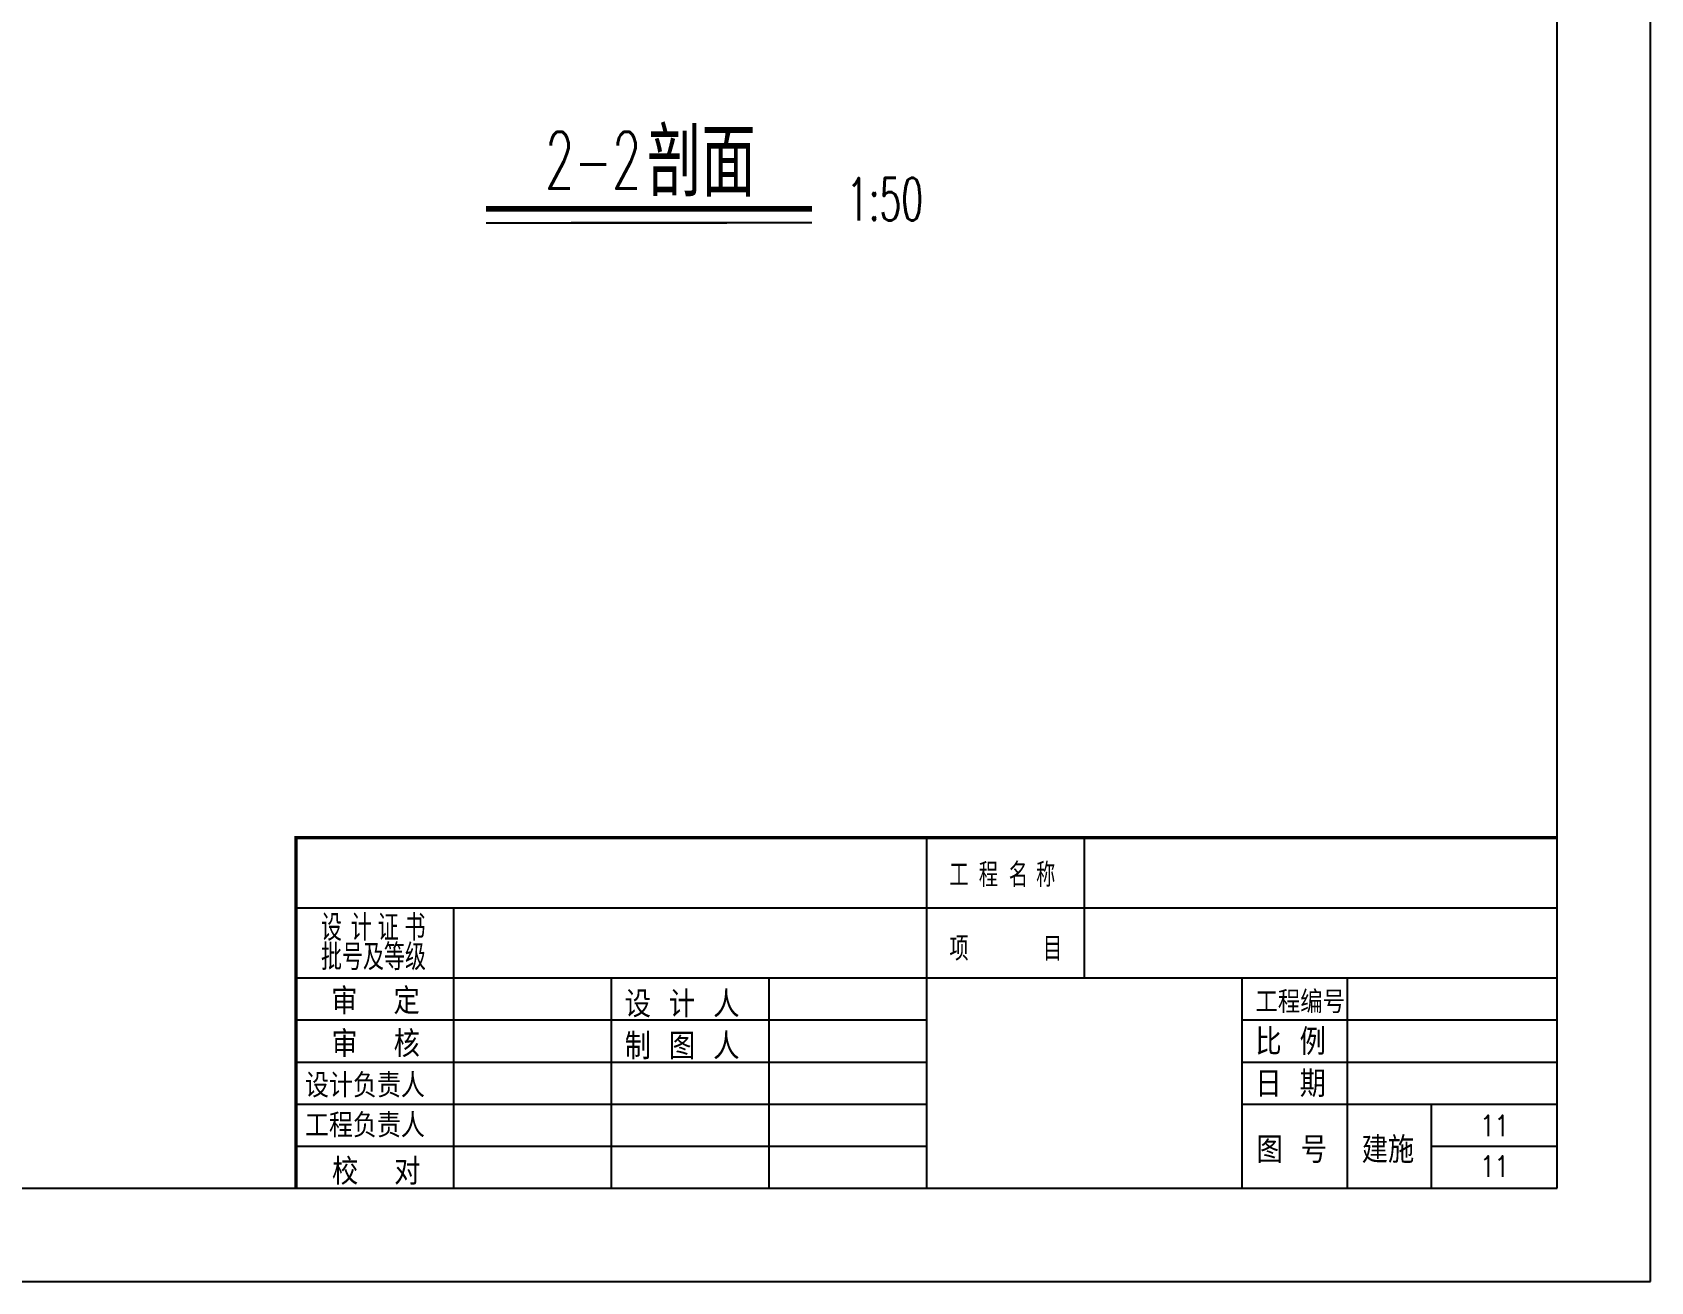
# Model space of a CAD drawing. Extents: x 1035948 to 1665131, y -158296 to 142149.
# Drawn here: x 1194171 to 1199887, y -90970 to -86559 of the extents above; entities that cross this region are included whole.
import ezdxf

# ---------------------------------------------------------------- set-up
doc = ezdxf.new("R2010")
doc.units = 0
doc.header["$LTSCALE"] = 200
doc.header["$MEASUREMENT"] = 0
doc.layers.get('0').update_dxf_attribs({"linetype": 'CONTINUOUS'})
doc.layers.add('PUB_TEXT', color=7, linetype='CONTINUOUS')
doc.layers.add('WLL1', color=7, linetype='CONTINUOUS')
doc.styles.add('_HZTXT', font='txt.shx', dxfattribs={"width": 0.8, "bigfont": 'hztxt.shx'})
doc.styles.add('_SIMPLEX', font='SIMPLEX.shx', dxfattribs={"width": 0.6})
doc.styles.add('HZ', font='simplex.shx', dxfattribs={"bigfont": 'hztxt.shx'})

msp = doc.modelspace()

# ---------------------------------------------------------------- linework, layer by layer
for p, q in [((1197329.65092, -89402.98133), (1197329.65092, -90640.48133)), ((1197886.52592, -89402.98133), (1197886.52592, -89897.98133)), ((1195102.15092, -89650.48133), (1199557.15092, -89650.48133)), ((1195659.02592, -89650.48133), (1195659.02592, -90640.48133)), ((1195102.15092, -89897.98133), (1199557.15092, -89897.98133)), ((1196215.90092, -89897.98133), (1196215.90092, -90640.48133)), ((1196772.77592, -89897.98133), (1196772.77592, -90640.48133)), ((1198443.40092, -89897.98133), (1198443.40092, -90640.48133)), ((1198814.65092, -89897.98133), (1198814.65092, -90640.48133)), ((1195102.15092, -90046.48133), (1197329.65092, -90046.48133)), ((1198443.40092, -90046.48133), (1199557.15092, -90046.48133)), ((1195102.15092, -90194.98133), (1197329.65092, -90194.98133)), ((1198443.40092, -90194.98133), (1199557.15092, -90194.98133)), ((1195102.15092, -90343.48133), (1197329.65092, -90343.48133)), ((1198443.40092, -90343.48133), (1199557.15092, -90343.48133)), ((1199111.65092, -90343.48133), (1199111.65092, -90640.48133)), ((1195102.15092, -90491.98133), (1197329.65092, -90491.98133)), ((1199111.65092, -90491.98133), (1199557.15092, -90491.98133))]:
    msp.add_line(p, q)
at = {"color": 151}
msp.add_lwpolyline([(1199887.15092, -90970.48133), (1199887.15092, -77110.48133), (1180285.15092, -77110.48133), (1180285.15092, -90970.48133)], close=True, dxfattribs=at)
at = {"color": 5}
msp.add_lwpolyline([(1199557.15092, -90640.48133), (1199557.15092, -77440.48133), (1180945.15092, -77440.48133), (1180945.15092, -90640.48133)], close=True, dxfattribs=at)
at = {"const_width": 12.375}
msp.add_lwpolyline([(1195102.15092, -90640.48133), (1195102.15092, -89402.98133), (1199557.15092, -89402.98133)], dxfattribs=at)
at = {"layer": 'WLL1'}
for p, q in [((1195773.42254, -87232.03911), (1196624.564, -87232.03911)), ((1196924.85319, -87232.03911), (1196073.71173, -87232.03911))]:
    msp.add_line(p, q, dxfattribs=at)
at = {"layer": 'WLL1', "const_width": 20}
for points in [[(1195773.42254, -87182.03065), (1196624.564, -87182.03065)], [(1196924.85319, -87182.03065), (1196073.71173, -87182.03065)]]:
    msp.add_lwpolyline(points, dxfattribs=at)

# ---------------------------------------------------------------- texts
at = {"width": 0.8}
for s, height, style, p in [('工', 84.66483, '_HZTXT', (1197410.5069, -89576.67785)), ('程', 84.66483, '_HZTXT', (1197514.12142, -89576.67785)), ('名', 84.66483, '_HZTXT', (1197620.12874, -89576.67785)), ('称', 84.66483, '_HZTXT', (1197716.56686, -89576.67785)), ('设', 92.72815, '_HZTXT', (1195190.3641, -89767.08158)), ('计', 92.72815, '_HZTXT', (1195295.6927, -89767.08158)), ('证', 92.72815, '_HZTXT', (1195390.6392, -89767.08158)), ('书', 92.72815, '_HZTXT', (1195485.5857, -89767.08158)), ('批号及等级', 92.728147, '_HZTXT', (1195190.36421, -89870.83155)), ('项    目', 84.664829, '_HZTXT', (1197410.5069, -89837.25284)), ('11', 74.25, 'HZ', (1199285.19934, -90456.59538)), ('11', 74.25, 'HZ', (1199285.09478, -90600.92101))]:
    msp.add_text(s, height=height, dxfattribs=dict(at, style=style)).set_placement(p)
at = {"style": 'HZ'}
for s, height, p in [('审  定', 92.728147, (1195226.70121, -90026.45657)), ('设 计 人', 92.728147, (1196263.29033, -90037.18426)), ('工程编号', 79.2, (1198491.09646, -90022.69542)), ('审  核', 92.728147, (1195227.2589, -90177.67966)), ('制 图 人', 92.728147, (1196263.29033, -90185.68426)), ('比 例', 92.728147, (1198491.09646, -90170.21656)), ('设计负责人', 84.664829, (1195134.05007, -90320.18497)), ('日 期', 92.728147, (1198491.09646, -90318.71656)), ('工程负责人', 84.664829, (1195134.05007, -90461.29302)), ('图 号', 92.728147, (1198495.05836, -90551.58911)), ('建施', 92.728147, (1198866.54567, -90551.58911)), ('校  对', 92.728147, (1195229.28779, -90628.48809))]:
    msp.add_text(s, height=height, dxfattribs=at).set_placement(p)
at = {"layer": 'PUB_TEXT'}
for s, height, style, width, p in [('剖面', 240, '_HZTXT', 0.8, (1196342.20713, -87139.20478)), ('2-2', 200, '_SIMPLEX', 0.6, (1195982.0158, -87110.92485)), ('1:50', 150, '_SIMPLEX', 0.6, (1197047.62093, -87223.18795))]:
    msp.add_text(s, height=height, dxfattribs=dict(at, style=style, width=width)).set_placement(p)

doc.saveas('drawing.dxf')
